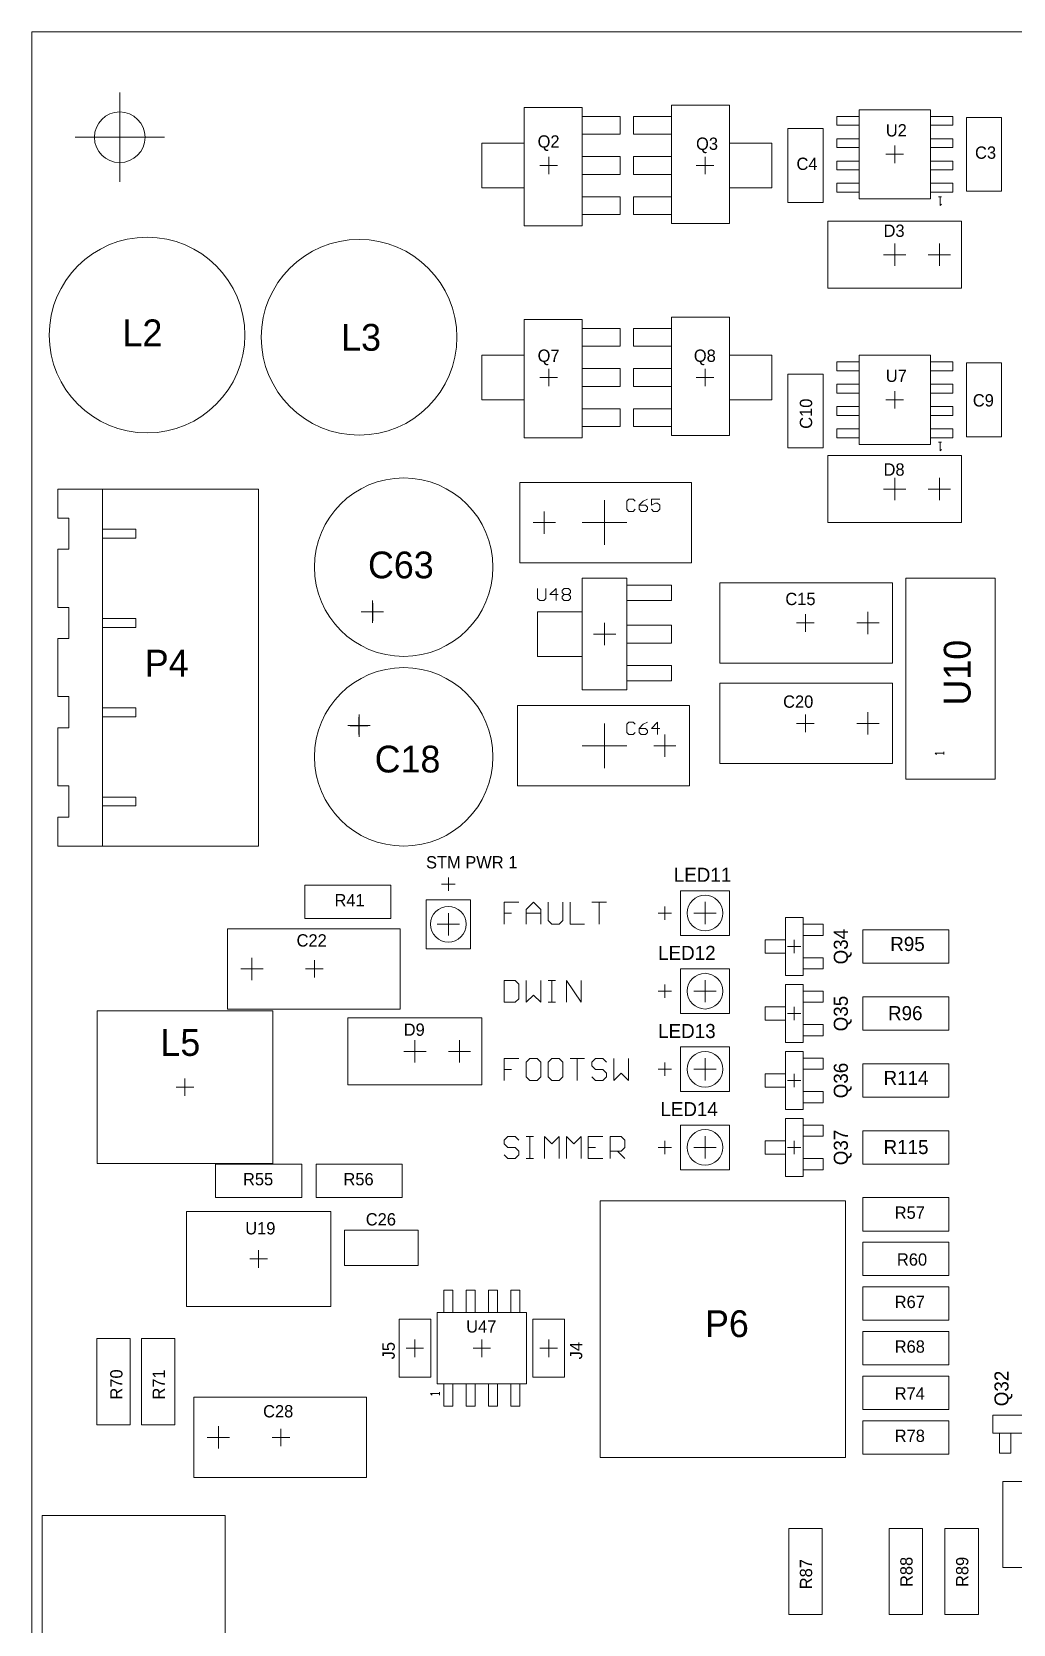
# Model space of a CAD drawing. Header units: millimetres. Extents: x 52 to 245, y 27 to 183.
# Drawn here: x 52.5 to 108.3, y 92.9 to 183.5 of the extents above; entities that cross this region are included whole.
import ezdxf

# ---------------------------------------------------------------- set-up
doc = ezdxf.new("R2010")
doc.units = ezdxf.units.MM
doc.layers.add('Mechanical15', color=56, linetype='Continuous')

msp = doc.modelspace()

# ---------------------------------------------------------------- linework, layer by layer
at = {"layer": 'Mechanical15', "color": 0, "lineweight": 5}
for p, q in [((52.5, 27), (52.5, 183.5)), ((52.5, 183.5), (244.983, 183.5)), ((57.5, 174.96), (57.5, 180.04)), ((80.518, 179.197), (83.82, 179.197)), ((80.518, 172.466), (80.518, 179.197)), ((83.82, 172.466), (83.82, 179.197)), ((83.82, 178.689), (85.979, 178.689)), ((85.979, 177.673), (85.979, 178.689)), ((86.741, 177.673), (86.741, 178.689)), ((86.741, 178.689), (88.9, 178.689)), ((88.9, 179.324), (92.202, 179.324)), ((88.9, 172.593), (88.9, 179.324)), ((92.202, 172.593), (92.202, 179.324)), ((98.298, 178.689), (99.568, 178.689)), ((98.298, 178.181), (98.298, 178.689)), ((99.568, 173.99), (99.568, 179.07)), ((99.568, 179.07), (103.632, 179.07)), ((103.632, 173.99), (103.632, 179.07)), ((103.632, 178.689), (104.902, 178.689)), ((104.902, 178.181), (104.902, 178.689)), ((105.68, 178.63), (107.68, 178.63)), ((105.68, 174.43), (105.68, 178.63)), ((107.68, 174.43), (107.68, 178.63)), ((83.82, 177.673), (85.979, 177.673)), ((86.741, 177.673), (88.9, 177.673)), ((95.52, 173.795), (95.52, 177.995)), ((95.52, 177.995), (97.52, 177.995)), ((97.52, 173.795), (97.52, 177.995)), ((98.298, 178.181), (99.568, 178.181)), ((103.632, 178.181), (104.902, 178.181)), ((54.96, 177.5), (60.04, 177.5)), ((78.105, 177.165), (80.518, 177.165)), ((78.105, 174.625), (78.105, 177.165)), ((92.202, 177.165), (94.615, 177.165)), ((94.615, 174.625), (94.615, 177.165)), ((98.298, 177.419), (99.568, 177.419)), ((98.298, 176.911), (98.298, 177.419)), ((98.298, 176.911), (99.568, 176.911)), ((101.6, 176.03), (101.6, 177.03)), ((103.632, 177.419), (104.902, 177.419)), ((103.632, 176.911), (104.902, 176.911)), ((104.902, 176.911), (104.902, 177.419)), ((81.415, 175.895), (82.415, 175.895)), ((81.915, 175.395), (81.915, 176.395)), ((83.82, 176.403), (85.979, 176.403)), ((85.979, 175.387), (85.979, 176.403)), ((86.741, 176.403), (88.9, 176.403)), ((86.741, 175.387), (86.741, 176.403)), ((90.305, 175.895), (91.305, 175.895)), ((90.805, 175.395), (90.805, 176.395)), ((98.298, 176.149), (99.568, 176.149)), ((98.298, 175.641), (98.298, 176.149)), ((101.1, 176.53), (102.1, 176.53)), ((103.632, 176.149), (104.902, 176.149)), ((104.902, 175.641), (104.902, 176.149)), ((83.82, 175.387), (85.979, 175.387)), ((86.741, 175.387), (88.9, 175.387)), ((98.298, 175.641), (99.568, 175.641)), ((103.632, 175.641), (104.902, 175.641)), ((78.105, 174.625), (80.518, 174.625)), ((83.82, 174.117), (85.979, 174.117)), ((85.979, 173.101), (85.979, 174.117)), ((86.741, 174.117), (88.9, 174.117)), ((86.741, 173.101), (86.741, 174.117)), ((92.202, 174.625), (94.615, 174.625)), ((98.298, 174.879), (99.568, 174.879)), ((98.298, 174.371), (98.298, 174.879)), ((98.298, 174.371), (99.568, 174.371)), ((99.568, 173.99), (103.632, 173.99)), ((103.632, 174.879), (104.902, 174.879)), ((103.632, 174.371), (104.902, 174.371)), ((104.267, 174.117), (104.1, 174.117)), ((104.1, 174.117), (104.184, 174.117)), ((104.184, 174.117), (104.184, 173.617)), ((104.902, 174.371), (104.902, 174.879)), ((105.68, 174.43), (107.68, 174.43)), ((83.82, 173.101), (85.979, 173.101)), ((86.741, 173.101), (88.9, 173.101)), ((95.52, 173.795), (97.52, 173.795)), ((104.184, 173.617), (104.267, 173.7)), ((80.518, 172.466), (83.82, 172.466)), ((88.9, 172.593), (92.202, 172.593)), ((97.79, 168.91), (97.79, 172.72)), ((97.79, 172.72), (105.41, 172.72)), ((105.41, 168.91), (105.41, 172.72)), ((101.6, 170.18), (101.6, 171.45)), ((104.14, 170.18), (104.14, 171.45)), ((100.965, 170.815), (102.235, 170.815)), ((103.505, 170.815), (104.775, 170.815)), ((97.79, 168.91), (105.41, 168.91)), ((80.518, 160.401), (80.518, 167.132)), ((80.518, 167.132), (83.82, 167.132)), ((83.82, 160.401), (83.82, 167.132)), ((88.9, 160.528), (88.9, 167.259)), ((88.9, 167.259), (92.202, 167.259)), ((92.202, 160.528), (92.202, 167.259)), ((83.82, 166.624), (85.979, 166.624)), ((85.979, 165.608), (85.979, 166.624)), ((86.741, 166.624), (88.9, 166.624)), ((86.741, 165.608), (86.741, 166.624)), ((78.105, 162.56), (78.105, 165.1)), ((78.105, 165.1), (80.518, 165.1)), ((83.82, 165.608), (85.979, 165.608)), ((86.741, 165.608), (88.9, 165.608)), ((92.202, 165.1), (94.615, 165.1)), ((94.615, 162.56), (94.615, 165.1)), ((99.568, 160.02), (99.568, 165.1)), ((99.568, 165.1), (103.632, 165.1)), ((103.632, 160.02), (103.632, 165.1)), ((81.915, 163.33), (81.915, 164.33)), ((83.82, 164.338), (85.979, 164.338)), ((85.979, 163.322), (85.979, 164.338)), ((86.741, 163.322), (86.741, 164.338)), ((86.741, 164.338), (88.9, 164.338)), ((90.805, 163.33), (90.805, 164.33)), ((95.52, 159.825), (95.52, 164.025)), ((95.52, 164.025), (97.52, 164.025)), ((97.52, 159.825), (97.52, 164.025)), ((98.298, 164.719), (99.568, 164.719)), ((98.298, 164.211), (98.298, 164.719)), ((98.298, 164.211), (99.568, 164.211)), ((103.632, 164.719), (104.902, 164.719)), ((103.632, 164.211), (104.902, 164.211)), ((104.902, 164.211), (104.902, 164.719)), ((105.68, 164.66), (107.68, 164.66)), ((105.68, 160.46), (105.68, 164.66)), ((107.68, 160.46), (107.68, 164.66)), ((81.415, 163.83), (82.415, 163.83)), ((83.82, 163.322), (85.979, 163.322)), ((86.741, 163.322), (88.9, 163.322)), ((90.305, 163.83), (91.305, 163.83)), ((98.298, 163.449), (99.568, 163.449)), ((98.298, 162.941), (98.298, 163.449)), ((103.632, 163.449), (104.902, 163.449)), ((104.902, 162.941), (104.902, 163.449)), ((78.105, 162.56), (80.518, 162.56)), ((92.202, 162.56), (94.615, 162.56)), ((98.298, 162.941), (99.568, 162.941)), ((101.1, 162.56), (102.1, 162.56)), ((101.6, 162.06), (101.6, 163.06)), ((103.632, 162.941), (104.902, 162.941)), ((83.82, 162.052), (85.979, 162.052)), ((85.979, 161.036), (85.979, 162.052)), ((86.741, 161.036), (86.741, 162.052)), ((86.741, 162.052), (88.9, 162.052)), ((98.298, 162.179), (99.568, 162.179)), ((98.298, 161.671), (98.298, 162.179)), ((98.298, 161.671), (99.568, 161.671)), ((103.632, 162.179), (104.902, 162.179)), ((103.632, 161.671), (104.902, 161.671)), ((104.902, 161.671), (104.902, 162.179)), ((80.518, 160.401), (83.82, 160.401)), ((83.82, 161.036), (85.979, 161.036)), ((86.741, 161.036), (88.9, 161.036)), ((88.9, 160.528), (92.202, 160.528)), ((98.298, 160.909), (99.568, 160.909)), ((98.298, 160.401), (98.298, 160.909)), ((98.298, 160.401), (99.568, 160.401)), ((103.632, 160.909), (104.902, 160.909)), ((103.632, 160.401), (104.902, 160.401)), ((104.902, 160.401), (104.902, 160.909)), ((105.68, 160.46), (107.68, 160.46)), ((95.52, 159.825), (97.52, 159.825)), ((99.568, 160.02), (103.632, 160.02)), ((104.267, 160.147), (104.1, 160.147)), ((104.1, 160.147), (104.184, 160.147)), ((104.184, 160.147), (104.184, 159.647)), ((104.184, 159.647), (104.267, 159.73)), ((97.79, 159.385), (105.41, 159.385)), ((97.79, 155.575), (97.79, 159.385)), ((105.41, 155.575), (105.41, 159.385)), ((80.264, 157.861), (90.043, 157.861)), ((80.264, 153.289), (80.264, 157.861)), ((90.043, 153.289), (90.043, 157.861)), ((101.6, 156.845), (101.6, 158.115)), ((104.14, 156.845), (104.14, 158.115)), ((53.975, 157.48), (65.405, 157.48)), ((53.975, 155.829), (53.975, 157.48)), ((56.515, 137.16), (56.515, 157.48)), ((65.405, 137.16), (65.405, 157.48)), ((85.09, 154.305), (85.09, 156.845)), ((86.477, 156.91), (86.36, 156.793)), ((86.36, 156.793), (86.36, 156.327)), ((86.71, 156.91), (86.477, 156.91)), ((86.827, 156.793), (86.71, 156.91)), ((87.293, 156.793), (87.06, 156.56)), ((87.526, 156.91), (87.293, 156.793)), ((88.226, 156.91), (87.76, 156.91)), ((87.76, 156.91), (87.76, 156.56)), ((100.965, 157.48), (102.235, 157.48)), ((103.505, 157.48), (104.775, 157.48)), ((81.661, 154.94), (81.661, 156.21)), ((86.36, 156.327), (86.477, 156.21)), ((86.477, 156.21), (86.71, 156.21)), ((86.71, 156.21), (86.827, 156.327)), ((87.06, 156.56), (87.06, 156.327)), ((87.41, 156.56), (87.06, 156.56)), ((87.06, 156.327), (87.176, 156.21)), ((87.176, 156.21), (87.41, 156.21)), ((87.526, 156.443), (87.41, 156.56)), ((87.41, 156.21), (87.526, 156.327)), ((87.526, 156.327), (87.526, 156.443)), ((87.76, 156.56), (87.993, 156.677)), ((87.876, 156.21), (87.76, 156.327)), ((88.109, 156.21), (87.876, 156.21)), ((87.993, 156.677), (88.109, 156.677)), ((88.109, 156.677), (88.226, 156.56)), ((88.226, 156.327), (88.109, 156.21)), ((88.226, 156.56), (88.226, 156.327)), ((53.975, 155.829), (54.61, 155.829)), ((54.61, 154.051), (54.61, 155.829)), ((56.515, 155.194), (58.42, 155.194)), ((58.42, 154.686), (58.42, 155.194)), ((81.026, 155.575), (82.296, 155.575)), ((83.82, 155.575), (86.36, 155.575)), ((97.79, 155.575), (105.41, 155.575)), ((53.975, 154.051), (54.61, 154.051)), ((53.975, 152.4), (53.975, 154.051)), ((56.515, 154.686), (58.42, 154.686)), ((80.264, 153.289), (90.043, 153.289)), ((53.975, 150.749), (53.975, 152.4)), ((83.82, 152.4), (86.36, 152.4)), ((83.82, 146.05), (83.82, 152.4)), ((86.36, 146.05), (86.36, 152.4)), ((102.235, 140.97), (102.235, 152.4)), ((102.235, 152.4), (107.315, 152.4)), ((107.315, 140.97), (107.315, 152.4)), ((81.28, 151.83), (81.28, 151.247)), ((81.747, 151.247), (81.747, 151.83)), ((82.33, 151.83), (81.98, 151.48)), ((81.98, 151.48), (82.446, 151.48)), ((82.33, 151.13), (82.33, 151.83)), ((82.68, 151.713), (82.796, 151.83)), ((82.68, 151.597), (82.68, 151.713)), ((82.796, 151.48), (82.68, 151.597)), ((82.68, 151.363), (82.796, 151.48)), ((82.68, 151.247), (82.68, 151.363)), ((82.796, 151.83), (83.029, 151.83)), ((82.796, 151.48), (83.029, 151.48)), ((83.029, 151.83), (83.146, 151.713)), ((83.146, 151.597), (83.029, 151.48)), ((83.029, 151.48), (83.146, 151.363)), ((83.146, 151.713), (83.146, 151.597)), ((83.146, 151.363), (83.146, 151.247)), ((86.36, 152.019), (88.9, 152.019)), ((88.9, 151.13), (88.9, 152.019)), ((91.645, 147.574), (91.645, 152.146)), ((91.645, 152.146), (101.473, 152.146)), ((101.473, 147.574), (101.473, 152.146)), ((53.975, 150.749), (54.61, 150.749)), ((54.61, 148.971), (54.61, 150.749)), ((71.247, 150.495), (72.517, 150.495)), ((71.394, 150.487), (72.394, 150.487)), ((71.882, 149.86), (71.882, 151.13)), ((71.894, 149.987), (71.894, 150.987)), ((81.28, 151.247), (81.397, 151.13)), ((81.28, 150.495), (83.82, 150.495)), ((81.28, 147.955), (81.28, 150.495)), ((81.397, 151.13), (81.63, 151.13)), ((81.63, 151.13), (81.747, 151.247)), ((82.796, 151.13), (82.68, 151.247)), ((83.029, 151.13), (82.796, 151.13)), ((83.146, 151.247), (83.029, 151.13)), ((86.36, 151.13), (88.9, 151.13)), ((100.076, 149.225), (100.076, 150.495)), ((56.515, 150.114), (58.42, 150.114)), ((56.515, 149.606), (58.42, 149.606)), ((58.42, 149.606), (58.42, 150.114)), ((85.09, 148.59), (85.09, 149.86)), ((86.36, 149.733), (88.9, 149.733)), ((88.9, 148.717), (88.9, 149.733)), ((96.02, 149.86), (97.02, 149.86)), ((96.52, 149.36), (96.52, 150.36)), ((99.441, 149.86), (100.711, 149.86)), ((53.975, 147.32), (53.975, 148.971)), ((53.975, 148.971), (54.61, 148.971)), ((84.455, 149.225), (85.725, 149.225)), ((86.36, 148.717), (88.9, 148.717)), ((81.28, 147.955), (83.82, 147.955)), ((53.975, 145.669), (53.975, 147.32)), ((86.36, 147.447), (88.9, 147.447)), ((88.9, 146.558), (88.9, 147.447)), ((91.645, 147.574), (101.473, 147.574)), ((83.82, 146.05), (86.36, 146.05)), ((86.36, 146.558), (88.9, 146.558)), ((91.645, 146.431), (101.473, 146.431)), ((91.645, 141.859), (91.645, 146.431)), ((101.473, 141.859), (101.473, 146.431)), ((53.975, 145.669), (54.61, 145.669)), ((54.61, 143.891), (54.61, 145.669)), ((56.515, 145.034), (58.42, 145.034)), ((58.42, 144.526), (58.42, 145.034)), ((80.137, 145.161), (89.916, 145.161)), ((80.137, 140.589), (80.137, 145.161)), ((89.916, 140.589), (89.916, 145.161)), ((56.515, 144.526), (58.42, 144.526)), ((71.112, 144.506), (71.112, 143.506)), ((71.12, 143.383), (71.12, 144.653)), ((85.09, 141.605), (85.09, 144.145)), ((86.477, 144.21), (86.36, 144.093)), ((86.36, 144.093), (86.36, 143.627)), ((86.71, 144.21), (86.477, 144.21)), ((86.827, 144.093), (86.71, 144.21)), ((87.293, 144.093), (87.06, 143.86)), ((87.526, 144.21), (87.293, 144.093)), ((88.109, 144.21), (87.76, 143.86)), ((88.109, 143.51), (88.109, 144.21)), ((96.02, 144.145), (97.02, 144.145)), ((96.52, 143.645), (96.52, 144.645)), ((99.441, 144.145), (100.711, 144.145)), ((100.076, 143.51), (100.076, 144.78)), ((53.975, 142.24), (53.975, 143.891)), ((53.975, 143.891), (54.61, 143.891)), ((70.485, 144.018), (71.755, 144.018)), ((70.612, 144.006), (71.612, 144.006)), ((86.36, 143.627), (86.477, 143.51)), ((86.477, 143.51), (86.71, 143.51)), ((86.71, 143.51), (86.827, 143.627)), ((87.06, 143.86), (87.06, 143.627)), ((87.41, 143.86), (87.06, 143.86)), ((87.06, 143.627), (87.176, 143.51)), ((87.176, 143.51), (87.41, 143.51)), ((87.526, 143.743), (87.41, 143.86)), ((87.41, 143.51), (87.526, 143.627)), ((87.526, 143.627), (87.526, 143.743)), ((87.76, 143.86), (88.226, 143.86)), ((88.519, 142.24), (88.519, 143.51)), ((83.82, 142.875), (86.36, 142.875)), ((87.884, 142.875), (89.154, 142.875)), ((104.394, 142.45), (103.894, 142.45)), ((103.894, 142.45), (103.977, 142.367)), ((104.394, 142.367), (104.394, 142.534)), ((104.394, 142.534), (104.394, 142.45)), ((53.975, 140.589), (53.975, 142.24)), ((91.645, 141.859), (101.473, 141.859)), ((53.975, 140.589), (54.61, 140.589)), ((54.61, 138.811), (54.61, 140.589)), ((80.137, 140.589), (89.916, 140.589)), ((102.235, 140.97), (107.315, 140.97)), ((56.515, 139.954), (58.42, 139.954)), ((58.42, 139.446), (58.42, 139.954)), ((53.975, 137.16), (53.975, 138.811)), ((53.975, 138.811), (54.61, 138.811)), ((56.515, 139.446), (58.42, 139.446)), ((53.975, 137.16), (65.405, 137.16)), ((76.2, 134.62), (76.2, 135.382)), ((68.035, 134.935), (72.935, 134.935)), ((68.035, 133.035), (68.035, 134.935)), ((72.935, 133.035), (72.935, 134.935)), ((75.819, 135.001), (76.581, 135.001)), ((89.408, 134.62), (92.202, 134.62)), ((89.408, 132.08), (89.408, 134.62)), ((92.202, 132.08), (92.202, 134.62)), ((74.93, 134.112), (77.47, 134.112)), ((74.93, 131.318), (74.93, 134.112)), ((76.2, 132.08), (76.2, 133.35)), ((77.47, 131.318), (77.47, 134.112)), ((80.208, 133.965), (79.375, 133.965)), ((79.375, 133.965), (79.375, 133.34)), ((79.375, 133.34), (79.792, 133.34)), ((79.792, 133.34), (79.375, 133.34)), ((79.375, 133.34), (79.375, 132.715)), ((80.625, 133.548), (81.041, 133.965)), ((80.625, 132.715), (80.625, 133.548)), ((81.458, 133.34), (80.625, 133.34)), ((81.041, 133.965), (81.458, 133.548)), ((81.458, 133.548), (81.458, 132.715)), ((81.458, 132.715), (81.458, 133.34)), ((81.874, 133.965), (81.874, 132.923)), ((82.707, 132.923), (82.707, 133.965)), ((83.124, 133.965), (83.124, 132.715)), ((84.373, 133.965), (85.206, 133.965)), ((85.206, 133.965), (84.79, 133.965)), ((84.79, 133.965), (84.79, 132.715)), ((88.138, 133.35), (88.9, 133.35)), ((88.519, 132.969), (88.519, 133.731)), ((90.17, 133.35), (91.44, 133.35)), ((90.805, 132.715), (90.805, 133.985)), ((63.627, 132.461), (73.455, 132.461)), ((63.627, 127.889), (63.627, 132.461)), ((68.035, 133.035), (72.935, 133.035)), ((73.455, 127.889), (73.455, 132.461)), ((75.565, 132.715), (76.835, 132.715)), ((81.874, 132.923), (82.082, 132.715)), ((82.082, 132.715), (82.499, 132.715)), ((82.499, 132.715), (82.707, 132.923)), ((83.124, 132.715), (83.957, 132.715)), ((95.377, 133.096), (96.393, 133.096)), ((95.377, 129.794), (95.377, 133.096)), ((96.393, 129.794), (96.393, 133.096)), ((96.393, 132.715), (97.536, 132.715)), ((97.536, 132.08), (97.536, 132.715)), ((99.785, 132.395), (104.685, 132.395)), ((99.785, 130.495), (99.785, 132.395)), ((104.685, 130.495), (104.685, 132.395)), ((89.408, 132.08), (92.202, 132.08)), ((94.234, 131.064), (94.234, 131.826)), ((94.234, 131.826), (95.377, 131.826)), ((95.504, 131.445), (96.266, 131.445)), ((95.885, 131.064), (95.885, 131.826)), ((96.393, 132.08), (97.536, 132.08)), ((65.024, 129.54), (65.024, 130.81)), ((68.58, 129.675), (68.58, 130.675)), ((74.93, 131.318), (77.47, 131.318)), ((94.234, 131.064), (95.377, 131.064)), ((96.393, 130.81), (97.536, 130.81)), ((97.536, 130.175), (97.536, 130.81)), ((99.785, 130.495), (104.685, 130.495)), ((64.389, 130.175), (65.659, 130.175)), ((68.08, 130.175), (69.08, 130.175)), ((89.408, 130.175), (92.202, 130.175)), ((89.408, 127.635), (89.408, 130.175)), ((92.202, 127.635), (92.202, 130.175)), ((95.377, 129.794), (96.393, 129.794)), ((96.393, 130.175), (97.536, 130.175)), ((79.375, 129.52), (79.375, 128.27)), ((80, 129.52), (79.375, 129.52)), ((80.208, 129.311), (80, 129.52)), ((80.208, 128.478), (80.208, 129.311)), ((80.625, 129.52), (80.625, 128.27)), ((80.625, 128.27), (81.041, 128.687)), ((81.041, 128.687), (81.458, 128.27)), ((81.458, 128.27), (81.458, 129.52)), ((81.874, 129.52), (82.291, 129.52)), ((82.291, 129.52), (82.082, 129.52)), ((82.082, 129.52), (82.082, 128.27)), ((82.916, 128.27), (82.916, 129.52)), ((82.916, 129.52), (83.749, 128.27)), ((83.749, 128.27), (83.749, 129.52)), ((88.138, 128.905), (88.9, 128.905)), ((88.519, 128.524), (88.519, 129.286)), ((90.17, 128.905), (91.44, 128.905)), ((90.805, 128.27), (90.805, 129.54)), ((95.377, 125.984), (95.377, 129.286)), ((95.377, 129.286), (96.393, 129.286)), ((96.393, 125.984), (96.393, 129.286)), ((96.393, 128.905), (97.536, 128.905)), ((97.536, 128.27), (97.536, 128.905)), ((56.214, 127.794), (66.214, 127.794)), ((56.214, 119.094), (56.214, 127.794)), ((63.627, 127.889), (73.455, 127.889)), ((66.214, 119.094), (66.214, 127.794)), ((79.375, 128.27), (80, 128.27)), ((80, 128.27), (80.208, 128.478)), ((82.082, 128.27), (81.874, 128.27)), ((81.874, 128.27), (82.291, 128.27)), ((94.234, 128.016), (95.377, 128.016)), ((94.234, 127.254), (94.234, 128.016)), ((95.885, 127.254), (95.885, 128.016)), ((96.393, 128.27), (97.536, 128.27)), ((99.785, 126.685), (99.785, 128.585)), ((99.785, 128.585), (104.685, 128.585)), ((104.685, 126.685), (104.685, 128.585)), ((70.485, 127.381), (78.105, 127.381)), ((70.485, 123.571), (70.485, 127.381)), ((78.105, 123.571), (78.105, 127.381)), ((89.408, 127.635), (92.202, 127.635)), ((94.234, 127.254), (95.377, 127.254)), ((95.504, 127.635), (96.266, 127.635)), ((96.393, 127), (97.536, 127)), ((97.536, 126.365), (97.536, 127)), ((74.295, 124.841), (74.295, 126.111)), ((76.835, 124.841), (76.835, 126.111)), ((95.377, 125.984), (96.393, 125.984)), ((96.393, 126.365), (97.536, 126.365)), ((99.785, 126.685), (104.685, 126.685)), ((73.66, 125.476), (74.93, 125.476)), ((76.2, 125.476), (77.47, 125.476)), ((80.208, 125.075), (79.375, 125.075)), ((79.375, 125.075), (79.375, 124.45)), ((80.833, 125.075), (80.625, 124.866)), ((81.249, 125.075), (80.833, 125.075)), ((81.458, 124.866), (81.249, 125.075)), ((82.082, 125.075), (81.874, 124.866)), ((82.499, 125.075), (82.082, 125.075)), ((82.707, 124.866), (82.499, 125.075)), ((83.124, 125.075), (83.957, 125.075)), ((83.957, 125.075), (83.54, 125.075)), ((83.54, 125.075), (83.54, 123.825)), ((84.582, 125.075), (84.373, 124.866)), ((84.998, 125.075), (84.582, 125.075)), ((85.206, 124.866), (84.998, 125.075)), ((85.623, 125.075), (85.623, 123.825)), ((86.456, 123.825), (86.456, 125.075)), ((89.408, 125.73), (92.202, 125.73)), ((89.408, 123.19), (89.408, 125.73)), ((90.805, 123.825), (90.805, 125.095)), ((92.202, 123.19), (92.202, 125.73)), ((95.377, 125.476), (96.393, 125.476)), ((95.377, 122.174), (95.377, 125.476)), ((96.393, 122.174), (96.393, 125.476)), ((96.393, 125.095), (97.536, 125.095)), ((97.536, 124.46), (97.536, 125.095)), ((79.375, 124.45), (79.792, 124.45)), ((79.792, 124.45), (79.375, 124.45)), ((79.375, 124.45), (79.375, 123.825)), ((80.625, 124.866), (80.625, 124.033)), ((81.458, 124.033), (81.458, 124.866)), ((81.874, 124.866), (81.874, 124.033)), ((82.707, 124.033), (82.707, 124.866)), ((84.373, 124.866), (84.373, 124.658)), ((84.373, 124.658), (84.582, 124.45)), ((84.582, 124.45), (84.998, 124.45)), ((84.998, 124.45), (85.206, 124.242)), ((85.206, 124.242), (85.206, 124.033)), ((85.623, 123.825), (86.04, 124.242)), ((86.04, 124.242), (86.456, 123.825)), ((88.138, 124.46), (88.9, 124.46)), ((88.519, 124.079), (88.519, 124.841)), ((90.17, 124.46), (91.44, 124.46)), ((94.234, 123.444), (94.234, 124.206)), ((94.234, 124.206), (95.377, 124.206)), ((95.885, 123.444), (95.885, 124.206)), ((96.393, 124.46), (97.536, 124.46)), ((99.785, 124.775), (104.685, 124.775)), ((99.785, 122.875), (99.785, 124.775)), ((104.685, 122.875), (104.685, 124.775)), ((60.714, 123.444), (61.714, 123.444)), ((61.214, 122.944), (61.214, 123.944)), ((70.485, 123.571), (78.105, 123.571)), ((80.625, 124.033), (80.833, 123.825)), ((80.833, 123.825), (81.249, 123.825)), ((81.249, 123.825), (81.458, 124.033)), ((81.874, 124.033), (82.082, 123.825)), ((82.082, 123.825), (82.499, 123.825)), ((82.499, 123.825), (82.707, 124.033)), ((84.582, 123.825), (84.373, 124.033)), ((84.998, 123.825), (84.582, 123.825)), ((85.206, 124.033), (84.998, 123.825)), ((94.234, 123.444), (95.377, 123.444)), ((95.504, 123.825), (96.266, 123.825)), ((89.408, 123.19), (92.202, 123.19)), ((96.393, 123.19), (97.536, 123.19)), ((96.393, 122.555), (97.536, 122.555)), ((97.536, 122.555), (97.536, 123.19)), ((99.785, 122.875), (104.685, 122.875)), ((95.377, 122.174), (96.393, 122.174)), ((95.377, 118.364), (95.377, 121.666)), ((95.377, 121.666), (96.393, 121.666)), ((96.393, 118.364), (96.393, 121.666)), ((79.583, 120.63), (79.375, 120.421)), ((80, 120.63), (79.583, 120.63)), ((80.208, 120.421), (80, 120.63)), ((80.625, 120.63), (81.041, 120.63)), ((81.041, 120.63), (80.833, 120.63)), ((80.833, 120.63), (80.833, 119.38)), ((81.666, 119.38), (81.666, 120.63)), ((81.666, 120.63), (82.082, 120.213)), ((82.082, 120.213), (82.499, 120.63)), ((82.499, 120.63), (82.499, 119.38)), ((82.916, 119.38), (82.916, 120.63)), ((82.916, 120.63), (83.332, 120.213)), ((83.332, 120.213), (83.749, 120.63)), ((83.749, 120.63), (83.749, 119.38)), ((84.998, 120.63), (84.165, 120.63)), ((84.165, 120.63), (84.165, 119.38)), ((85.415, 119.38), (85.415, 120.63)), ((85.415, 120.63), (86.04, 120.63)), ((86.04, 120.63), (86.248, 120.421)), ((89.408, 121.285), (92.202, 121.285)), ((89.408, 118.745), (89.408, 121.285)), ((90.805, 119.38), (90.805, 120.65)), ((92.202, 118.745), (92.202, 121.285)), ((96.393, 121.285), (97.536, 121.285)), ((96.393, 120.65), (97.536, 120.65)), ((97.536, 120.65), (97.536, 121.285)), ((99.785, 119.065), (99.785, 120.965)), ((99.785, 120.965), (104.685, 120.965)), ((104.685, 119.065), (104.685, 120.965)), ((79.375, 120.421), (79.375, 120.213)), ((79.375, 120.213), (79.583, 120.005)), ((79.583, 120.005), (80, 120.005)), ((80, 120.005), (80.208, 119.797)), ((80.208, 119.797), (80.208, 119.588)), ((84.165, 120.005), (84.582, 120.005)), ((86.04, 119.797), (85.415, 119.797)), ((85.831, 119.797), (86.248, 119.38)), ((86.248, 120.005), (86.04, 119.797)), ((86.248, 120.421), (86.248, 120.005)), ((88.138, 120.015), (88.9, 120.015)), ((88.519, 119.634), (88.519, 120.396)), ((90.17, 120.015), (91.44, 120.015)), ((94.234, 120.396), (95.377, 120.396)), ((94.234, 119.634), (94.234, 120.396)), ((94.234, 119.634), (95.377, 119.634)), ((95.504, 120.015), (96.266, 120.015)), ((95.885, 119.634), (95.885, 120.396)), ((56.214, 119.094), (66.214, 119.094)), ((62.955, 117.16), (62.955, 119.06)), ((62.955, 119.06), (67.855, 119.06)), ((67.855, 117.16), (67.855, 119.06)), ((68.67, 119.06), (73.57, 119.06)), ((68.67, 117.16), (68.67, 119.06)), ((73.57, 117.16), (73.57, 119.06)), ((79.583, 119.38), (79.375, 119.588)), ((80, 119.38), (79.583, 119.38)), ((80.208, 119.588), (80, 119.38)), ((80.833, 119.38), (80.625, 119.38)), ((80.625, 119.38), (81.041, 119.38)), ((84.165, 119.38), (84.998, 119.38)), ((89.408, 118.745), (92.202, 118.745)), ((96.393, 119.38), (97.536, 119.38)), ((96.393, 118.745), (97.536, 118.745)), ((97.536, 118.745), (97.536, 119.38)), ((99.785, 119.065), (104.685, 119.065)), ((95.377, 118.364), (96.393, 118.364)), ((62.955, 117.16), (67.855, 117.16)), ((68.67, 117.16), (73.57, 117.16)), ((84.836, 116.967), (98.806, 116.967)), ((84.836, 102.362), (84.836, 116.967)), ((98.806, 102.362), (98.806, 116.967)), ((99.785, 117.155), (104.685, 117.155)), ((99.785, 115.255), (99.785, 117.155)), ((104.685, 115.255), (104.685, 117.155)), ((61.305, 116.365), (69.505, 116.365)), ((61.305, 110.965), (61.305, 116.365)), ((69.505, 110.965), (69.505, 116.365)), ((70.29, 115.3), (74.49, 115.3)), ((70.29, 113.3), (70.29, 115.3)), ((74.49, 113.3), (74.49, 115.3)), ((99.785, 115.255), (104.685, 115.255)), ((99.785, 112.715), (99.785, 114.615)), ((99.785, 114.615), (104.685, 114.615)), ((104.685, 112.715), (104.685, 114.615)), ((64.905, 113.665), (65.905, 113.665)), ((65.405, 113.165), (65.405, 114.165)), ((70.29, 113.3), (74.49, 113.3)), ((99.785, 112.715), (104.685, 112.715)), ((75.946, 111.887), (76.454, 111.887)), ((75.946, 110.617), (75.946, 111.887)), ((76.454, 110.617), (76.454, 111.887)), ((77.216, 111.887), (77.724, 111.887)), ((77.216, 110.617), (77.216, 111.887)), ((77.724, 110.617), (77.724, 111.887)), ((78.486, 111.887), (78.994, 111.887)), ((78.486, 110.617), (78.486, 111.887)), ((78.994, 110.617), (78.994, 111.887)), ((79.756, 111.887), (80.264, 111.887)), ((79.756, 110.617), (79.756, 111.887)), ((80.264, 110.617), (80.264, 111.887)), ((99.785, 112.075), (104.685, 112.075)), ((99.785, 110.175), (99.785, 112.075)), ((104.685, 110.175), (104.685, 112.075)), ((61.305, 110.965), (69.505, 110.965)), ((75.565, 110.617), (80.645, 110.617)), ((75.565, 106.553), (75.565, 110.617)), ((80.645, 106.553), (80.645, 110.617)), ((73.395, 106.935), (73.395, 110.235)), ((73.395, 110.235), (75.195, 110.235)), ((75.195, 106.935), (75.195, 110.235)), ((81.015, 106.935), (81.015, 110.235)), ((81.015, 110.235), (82.815, 110.235)), ((82.815, 106.935), (82.815, 110.235)), ((99.785, 110.175), (104.685, 110.175)), ((56.2, 104.23), (56.2, 109.13)), ((56.2, 109.13), (58.1, 109.13)), ((58.1, 104.23), (58.1, 109.13)), ((58.74, 109.13), (60.64, 109.13)), ((58.74, 104.23), (58.74, 109.13)), ((60.64, 104.23), (60.64, 109.13)), ((74.295, 108.085), (74.295, 109.085)), ((78.105, 108.085), (78.105, 109.085)), ((81.915, 108.085), (81.915, 109.085)), ((99.785, 107.635), (99.785, 109.535)), ((99.785, 109.535), (104.685, 109.535)), ((104.685, 107.635), (104.685, 109.535)), ((73.795, 108.585), (74.795, 108.585)), ((77.605, 108.585), (78.605, 108.585)), ((81.415, 108.585), (82.415, 108.585)), ((73.395, 106.935), (75.195, 106.935)), ((81.015, 106.935), (82.815, 106.935)), ((99.785, 107.635), (104.685, 107.635)), ((99.785, 105.095), (99.785, 106.995)), ((99.785, 106.995), (104.685, 106.995)), ((104.685, 105.095), (104.685, 106.995)), ((75.565, 106.553), (80.645, 106.553)), ((75.692, 105.918), (75.692, 106.085)), ((75.692, 106.085), (75.692, 106.001)), ((75.946, 105.283), (75.946, 106.553)), ((76.454, 105.283), (76.454, 106.553)), ((77.216, 105.283), (77.216, 106.553)), ((77.724, 105.283), (77.724, 106.553)), ((78.486, 105.283), (78.486, 106.553)), ((78.994, 105.283), (78.994, 106.553)), ((79.756, 105.283), (79.756, 106.553)), ((80.264, 105.283), (80.264, 106.553)), ((61.722, 101.219), (61.722, 105.791)), ((61.722, 105.791), (71.55, 105.791)), ((71.55, 101.219), (71.55, 105.791)), ((75.692, 106.001), (75.192, 106.001)), ((75.192, 106.001), (75.275, 105.918)), ((75.946, 105.283), (76.454, 105.283)), ((77.216, 105.283), (77.724, 105.283)), ((78.486, 105.283), (78.994, 105.283)), ((79.756, 105.283), (80.264, 105.283)), ((56.2, 104.23), (58.1, 104.23)), ((58.74, 104.23), (60.64, 104.23)), ((99.785, 105.095), (104.685, 105.095)), ((99.785, 104.455), (104.685, 104.455)), ((99.785, 102.555), (99.785, 104.455)), ((104.685, 102.555), (104.685, 104.455)), ((107.188, 103.759), (107.188, 104.775)), ((107.188, 104.775), (110.49, 104.775)), ((62.484, 103.505), (63.754, 103.505)), ((63.119, 102.87), (63.119, 104.14)), ((66.175, 103.505), (67.175, 103.505)), ((66.675, 103.005), (66.675, 104.005)), ((107.188, 103.759), (110.49, 103.759)), ((107.569, 102.616), (107.569, 103.759)), ((108.204, 102.616), (108.204, 103.759)), ((99.785, 102.555), (104.685, 102.555)), ((107.569, 102.616), (108.204, 102.616)), ((84.836, 102.362), (98.806, 102.362)), ((61.722, 101.219), (71.55, 101.219)), ((107.762, 96.102), (107.762, 101.002)), ((107.762, 101.002), (109.662, 101.002)), ((53.086, 77.47), (53.086, 99.06)), ((53.086, 99.06), (63.5, 99.06)), ((63.5, 77.47), (63.5, 99.06)), ((95.569, 93.435), (95.569, 98.335)), ((95.569, 98.335), (97.469, 98.335)), ((97.469, 93.435), (97.469, 98.335)), ((101.285, 93.435), (101.285, 98.335)), ((101.285, 98.335), (103.185, 98.335)), ((103.185, 93.435), (103.185, 98.335)), ((104.459, 93.435), (104.459, 98.335)), ((104.459, 98.335), (106.359, 98.335)), ((106.359, 93.435), (106.359, 98.335)), ((107.762, 96.102), (109.662, 96.102)), ((95.569, 93.435), (97.469, 93.435)), ((101.285, 93.435), (103.185, 93.435)), ((104.459, 93.435), (106.359, 93.435))]:
    msp.add_line(p, q, dxfattribs=at)
for centre, radius in [((57.5, 177.5), 1.443), ((59.055, 166.243), 5.568), ((71.12, 166.116), 5.568), ((73.66, 153.035), 5.08), ((73.66, 142.24), 5.08), ((90.805, 133.35), 1.016), ((76.2, 132.715), 1.016), ((90.805, 128.905), 1.016), ((90.805, 124.46), 1.016), ((90.805, 120.015), 1.016)]:
    msp.add_circle(centre, radius, dxfattribs=at)

# ---------------------------------------------------------------- texts
for s, height, p in [('Q2', 0.7, (81.28, 176.911)), ('U2', 0.7, (101.092, 177.546)), ('Q3', 0.7, (90.297, 176.784)), ('C3', 0.7, (106.172, 176.276)), ('C4', 0.7, (96.012, 175.641)), ('D3', 0.7, (100.965, 171.831)), ('L2', 1.524, (57.658, 165.608)), ('L3', 1.524, (70.104, 165.354)), ('Q7', 0.7, (81.28, 164.719)), ('Q8', 0.7, (90.17, 164.719)), ('U7', 0.7, (101.092, 163.576)), ('C9', 0.7, (106.045, 162.179)), ('D8', 0.7, (100.965, 158.242)), ('C63', 1.524, (71.628, 152.4)), ('C15', 0.7, (95.377, 150.876)), ('P4', 1.524, (58.928, 146.812)), ('C20', 0.7, (95.25, 145.034)), ('C18', 1.524, (72.009, 141.351)), ('STM PWR 1', 0.7, (74.93, 135.89)), ('LED11', 0.8, (89.027, 135.128)), ('R41', 0.7, (69.723, 133.731)), ('C22', 0.7, (67.564, 131.445)), ('LED12', 0.8, (88.138, 130.683)), ('R95', 0.8, (101.346, 131.191)), ('R96', 0.8, (101.219, 127.254)), ('D9', 0.7, (73.66, 126.365)), ('LED13', 0.8, (88.138, 126.238)), ('L5', 1.524, (59.817, 125.222)), ('R114', 0.8, (100.965, 123.571)), ('LED14', 0.8, (88.265, 121.793)), ('R115', 0.8, (100.965, 119.634)), ('R55', 0.7, (64.516, 117.856)), ('R56', 0.7, (70.231, 117.856)), ('C26', 0.7, (71.501, 115.57)), ('R57', 0.7, (101.6, 115.951)), ('U19', 0.7, (64.643, 115.062)), ('R60', 0.7, (101.727, 113.284)), ('R67', 0.7, (101.6, 110.871)), ('P6', 1.524, (90.805, 109.22)), ('U47', 0.7, (77.216, 109.474)), ('R68', 0.7, (101.6, 108.331)), ('R74', 0.7, (101.6, 105.664)), ('C28', 0.7, (65.659, 104.648)), ('R78', 0.7, (101.6, 103.251))]:
    msp.add_text(s, height=height, dxfattribs=at).set_placement(p)
for s, height, p in [('C10', 0.7, (96.901, 160.909)), ('U10', 1.524, (105.918, 145.161)), ('Q34', 0.8, (98.933, 130.429)), ('Q35', 0.8, (98.933, 126.619)), ('Q36', 0.8, (98.933, 122.809)), ('Q37', 0.8, (98.933, 118.999)), ('J5', 0.7, (73.152, 107.95)), ('J4', 0.7, (83.82, 107.95)), ('R70', 0.7, (57.658, 105.664)), ('R71', 0.7, (60.071, 105.664)), ('Q32', 0.8, (108.077, 105.283)), ('R87', 0.7, (96.901, 94.869)), ('R88', 0.7, (102.616, 94.996)), ('R89', 0.7, (105.791, 94.996))]:
    msp.add_text(s, height=height, rotation=90, dxfattribs=at).set_placement(p)

doc.saveas('drawing.dxf')
